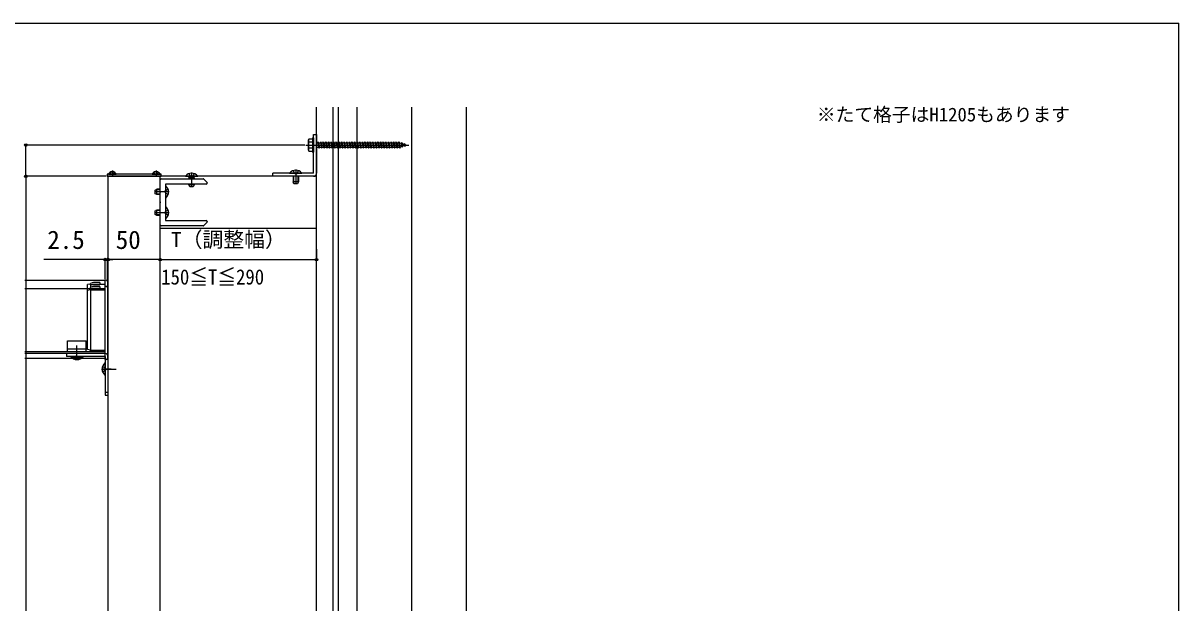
# Model space of a CAD drawing. Units: millimetres, scale not verified. Extents: x -1050 to 1050, y -1570 to 1562.
# Drawn here: x -59 to 1050, y 934 to 1490 of the extents above; entities that cross this region are included whole.
import ezdxf
from ezdxf.enums import TextEntityAlignment as Align

# ---------------------------------------------------------------- set-up
doc = ezdxf.new("R2010")
doc.units = ezdxf.units.MM
doc.header["$LTSCALE"] = 8
for name, color, linetype in [('0-1_USER1', 3, 'Continuous'), ('0-4_YKK_12', 2, 'Continuous'), ('0-5_YKK_13', 4, 'Continuous'), ('0-6_YKK_D', 6, 'Continuous'), ('0-7_YKK_ZWAK', 7, 'Continuous'), ('0-8_YSS_K', 3, 'Continuous')]:
    doc.layers.add(name, color=color, linetype=linetype)
doc.styles.add('ＭＳ ゴシック', font='')
doc.styles.get('ＭＳ ゴシック').set_extended_font_data('MS Gothic')

msp = doc.modelspace()

# ---------------------------------------------------------------- linework, layer by layer
at = {"layer": '0-4_YKK_12'}
for p, q in [((314, 448), (314, 1409.3)), ((22.5, 813), (22.5, 1343)), ((22.5, 1343), (72.5, 1343)), ((72.5, 813), (72.5, 1343)), ((222.5, 1343), (72.5, 1343)), ((72.5, 1293), (72.5, 1343)), ((222.5, 1293), (222.5, 1343)), ((222.5, 1293), (72.5, 1293)), ((19.5, 1243), (-57.5, 1243)), ((19.5, 1168), (19.5, 1243)), ((19.5, 1235), (-57.5, 1235)), ((19.5, 1174.5), (-57.5, 1174.5)), ((19.5, 1173), (-57.5, 1173)), ((19.5, 1168), (-57.5, 1168))]:
    msp.add_line(p, q, dxfattribs=at)
at = {"layer": '0-5_YKK_13'}
for p, q in [((214.6, 1378), (215.033, 1378.75)), ((214.6, 1368), (214.6, 1378)), ((218.6, 1378.75), (215.031, 1378.75)), ((218.6, 1375.887), (215.047, 1375.887)), ((218.6, 1380), (218.6, 1366)), ((218.6, 1380), (219.6, 1380)), ((218.6, 1378.75), (218.6, 1367.25)), ((219.6, 1383), (222.5, 1383)), ((219.6, 1345.9), (219.6, 1383)), ((219.6, 1380), (219.6, 1366)), ((222.5, 1383), (222.5, 1345.9)), ((224.1, 1376), (224.85, 1370)), ((226.1, 1375.25), (226.6, 1376)), ((226.6, 1376), (227.35, 1370)), ((226.6, 1376), (226.85, 1375.25)), ((229.1, 1376), (229.85, 1370)), ((231.6, 1376), (232.35, 1370)), ((234.1, 1376), (234.85, 1370)), ((236.6, 1376), (237.35, 1370)), ((239.1, 1376), (239.85, 1370)), ((241.6, 1376), (242.35, 1370)), ((244.1, 1376), (244.85, 1370)), ((246.6, 1376), (247.35, 1370)), ((249.1, 1376), (249.85, 1370)), ((251.6, 1376), (252.35, 1370)), ((254.1, 1376), (254.85, 1370)), ((256.6, 1376), (257.35, 1370)), ((259.1, 1376), (259.85, 1370)), ((261.6, 1376), (262.35, 1370)), ((264.1, 1376), (264.85, 1370)), ((266.6, 1376), (267.35, 1370)), ((269.1, 1376), (269.85, 1370)), ((271.6, 1376), (272.35, 1370)), ((274.1, 1376), (274.85, 1370)), ((276.6, 1376), (277.35, 1370)), ((279.1, 1376), (279.85, 1370)), ((281.6, 1376), (282.35, 1370)), ((284.1, 1376), (284.85, 1370)), ((286.6, 1376), (287.35, 1370)), ((289.1, 1376), (289.85, 1370)), ((291.6, 1376), (292.35, 1370)), ((294.1, 1376), (294.85, 1370)), ((296.6, 1376), (297.35, 1370)), ((299.1, 1376), (299.85, 1370)), ((301.6, 1376), (302.35, 1370)), ((212.1, 1373), (311.1, 1373)), ((214.6, 1368), (215.033, 1367.25)), ((215.031, 1367.25), (218.6, 1367.25)), ((218.6, 1370.113), (215.047, 1370.113)), ((218.6, 1366), (219.6, 1366)), ((222.5, 1375.25), (223.6, 1375.25)), ((224.6, 1370.75), (222.5, 1370.75)), ((224.35, 1375.25), (225.35, 1370.75)), ((224.35, 1375.25), (226.1, 1375.25)), ((227.1, 1370.75), (225.35, 1370.75)), ((226.1, 1375.25), (227.1, 1370.75)), ((226.85, 1375.25), (227.85, 1370.75)), ((226.85, 1375.25), (228.6, 1375.25)), ((227.1, 1370.75), (227.35, 1370)), ((227.35, 1370), (227.85, 1370.75)), ((229.6, 1370.75), (227.85, 1370.75)), ((229.35, 1375.25), (231.1, 1375.25)), ((229.35, 1375.25), (230.35, 1370.75)), ((232.1, 1370.75), (230.35, 1370.75)), ((231.85, 1375.25), (233.6, 1375.25)), ((231.85, 1375.25), (232.85, 1370.75)), ((234.6, 1370.75), (232.85, 1370.75)), ((234.35, 1375.25), (236.1, 1375.25)), ((234.35, 1375.25), (235.35, 1370.75)), ((237.1, 1370.75), (235.35, 1370.75)), ((236.85, 1375.25), (238.6, 1375.25)), ((236.85, 1375.25), (237.85, 1370.75)), ((239.6, 1370.75), (237.85, 1370.75)), ((239.35, 1375.25), (241.1, 1375.25)), ((239.35, 1375.25), (240.35, 1370.75)), ((242.1, 1370.75), (240.35, 1370.75)), ((241.85, 1375.25), (243.6, 1375.25)), ((241.85, 1375.25), (242.85, 1370.75)), ((244.6, 1370.75), (242.85, 1370.75)), ((244.35, 1375.25), (246.1, 1375.25)), ((244.35, 1375.25), (245.35, 1370.75)), ((247.1, 1370.75), (245.35, 1370.75)), ((246.85, 1375.25), (248.6, 1375.25)), ((246.85, 1375.25), (247.85, 1370.75)), ((249.6, 1370.75), (247.85, 1370.75)), ((249.35, 1375.25), (251.1, 1375.25)), ((249.35, 1375.25), (250.35, 1370.75)), ((252.1, 1370.75), (250.35, 1370.75)), ((251.85, 1375.25), (253.6, 1375.25)), ((251.85, 1375.25), (252.85, 1370.75)), ((254.6, 1370.75), (252.85, 1370.75)), ((254.35, 1375.25), (256.1, 1375.25)), ((254.35, 1375.25), (255.35, 1370.75)), ((257.1, 1370.75), (255.35, 1370.75)), ((256.85, 1375.25), (258.6, 1375.25)), ((256.85, 1375.25), (257.85, 1370.75)), ((259.6, 1370.75), (257.85, 1370.75)), ((259.35, 1375.25), (260.35, 1370.75)), ((262.1, 1370.75), (260.35, 1370.75)), ((261.85, 1375.25), (263.6, 1375.25)), ((261.85, 1375.25), (262.85, 1370.75)), ((264.6, 1370.75), (262.85, 1370.75)), ((264.35, 1375.25), (265.35, 1370.75)), ((267.1, 1370.75), (265.35, 1370.75)), ((266.85, 1375.25), (268.6, 1375.25)), ((266.85, 1375.25), (267.85, 1370.75)), ((269.6, 1370.75), (267.85, 1370.75)), ((269.35, 1375.25), (270.35, 1370.75)), ((272.1, 1370.75), (270.35, 1370.75)), ((271.85, 1375.25), (273.6, 1375.25)), ((271.85, 1375.25), (272.85, 1370.75)), ((274.6, 1370.75), (272.85, 1370.75)), ((274.35, 1375.25), (275.35, 1370.75)), ((277.1, 1370.75), (275.35, 1370.75)), ((276.85, 1375.25), (278.6, 1375.25)), ((276.85, 1375.25), (277.85, 1370.75)), ((279.6, 1370.75), (277.85, 1370.75)), ((279.35, 1375.25), (280.35, 1370.75)), ((282.1, 1370.75), (280.35, 1370.75)), ((281.85, 1375.25), (283.6, 1375.25)), ((281.85, 1375.25), (282.85, 1370.75)), ((284.6, 1370.75), (282.85, 1370.75)), ((284.35, 1375.25), (285.35, 1370.75)), ((287.1, 1370.75), (285.35, 1370.75)), ((286.85, 1375.25), (288.6, 1375.25)), ((286.85, 1375.25), (287.85, 1370.75)), ((289.6, 1370.75), (287.85, 1370.75)), ((289.35, 1375.25), (290.35, 1370.75)), ((292.1, 1370.75), (290.35, 1370.75)), ((291.85, 1375.25), (293.6, 1375.25)), ((291.85, 1375.25), (292.85, 1370.75)), ((294.6, 1370.75), (292.85, 1370.75)), ((294.35, 1375.25), (296.1, 1375.25)), ((294.35, 1375.25), (295.35, 1370.75)), ((297.1, 1370.75), (295.35, 1370.75)), ((296.85, 1375.25), (297.85, 1370.75)), ((296.85, 1375.25), (298.6, 1375.25)), ((299.6, 1370.75), (297.85, 1370.75)), ((299.35, 1375.25), (300.35, 1370.75)), ((299.35, 1375.25), (301.1, 1375.25)), ((302.066, 1370.75), (300.35, 1370.75)), ((301.85, 1375.25), (302.066, 1375.25)), ((301.85, 1375.25), (302.85, 1370.75)), ((302.066, 1375.25), (303.727, 1374.678)), ((302.098, 1370.761), (302.066, 1370.75)), ((304.42, 1371.561), (302.794, 1371.001)), ((304.186, 1375.313), (303.727, 1374.678)), ((303.727, 1374.678), (304.42, 1371.561)), ((304.186, 1375.313), (304.539, 1374.398)), ((304.186, 1375.313), (304.74, 1370.878)), ((304.74, 1370.878), (304.42, 1371.561)), ((304.539, 1374.398), (306.434, 1373.746)), ((304.539, 1374.398), (305.117, 1371.801)), ((304.74, 1370.878), (305.117, 1371.801)), ((306.742, 1372.36), (305.117, 1371.801)), ((306.798, 1374.414), (306.434, 1373.746)), ((306.434, 1373.746), (306.742, 1372.36)), ((307.137, 1371.703), (306.742, 1372.36)), ((306.798, 1374.414), (307.246, 1373.466)), ((306.798, 1374.414), (307.137, 1371.703)), ((307.137, 1371.703), (307.439, 1372.6)), ((307.246, 1373.466), (308.6, 1373)), ((307.246, 1373.466), (307.439, 1372.6)), ((308.6, 1373), (307.439, 1372.6)), ((21.5, 1343.5), (73.5, 1343.5)), ((21.5, 1343.5), (21.5, 1343)), ((21.5, 1343), (73.5, 1343)), ((22.904, 1345), (30.096, 1345)), ((24.45, 1346.966), (25.355, 1345.151)), ((26.5, 1344.542), (25.355, 1345.151)), ((26.075, 1347.478), (26.075, 1346.6)), ((26.5, 1348.5), (26.5, 1343)), ((26.5, 1344.542), (27.645, 1345.151)), ((28.55, 1346.966), (27.645, 1345.151)), ((64.904, 1345), (72.096, 1345)), ((66.45, 1346.966), (67.355, 1345.151)), ((68.5, 1344.542), (67.355, 1345.151)), ((68.075, 1347.478), (68.075, 1346.6)), ((68.5, 1348.5), (68.5, 1343)), ((68.5, 1344.542), (69.645, 1345.151)), ((70.55, 1346.966), (69.645, 1345.151)), ((73.5, 1343.5), (73.5, 1343)), ((96.6, 1343.248), (96.6, 1343)), ((108.4, 1343.248), (96.6, 1343.248)), ((96.6, 1343), (108.4, 1343)), ((100, 1345.583), (101.355, 1342.865)), ((100, 1341.6), (100.216, 1342.195)), ((100.433, 1341.6), (100.24, 1342.523)), ((102.5, 1342.256), (101.355, 1342.865)), ((102.5, 1346.5), (102.5, 1332.5)), ((102.5, 1342.256), (103.645, 1342.865)), ((105, 1345.583), (103.645, 1342.865)), ((104.567, 1341.6), (104.76, 1342.523)), ((105, 1341.6), (104.784, 1342.195)), ((108.4, 1343.248), (108.4, 1343)), ((180.5, 1343), (180.5, 1345.9)), ((219.6, 1345.9), (180.5, 1345.9)), ((219.6, 1343), (180.5, 1343)), ((196.6, 1346.148), (196.6, 1345.9)), ((208.4, 1346.148), (196.6, 1346.148)), ((196.6, 1345.9), (208.4, 1345.9)), ((200, 1348.483), (201.355, 1345.765)), ((200, 1343), (200, 1337.6)), ((200.433, 1343), (200.433, 1336.68)), ((202.5, 1345.156), (201.355, 1345.765)), ((202.5, 1349.4), (202.5, 1335.4)), ((202.5, 1345.156), (203.645, 1345.765)), ((205, 1348.483), (203.645, 1345.765)), ((204.567, 1343), (204.567, 1336.68)), ((205, 1343), (205, 1337.6)), ((208.4, 1346.148), (208.4, 1345.9)), ((77.5, 1333.9), (77.5, 1322.1)), ((77.748, 1333.9), (77.5, 1333.9)), ((77.748, 1322.1), (77.748, 1333.9)), ((105, 1341.6), (100, 1341.6)), ((100, 1341.6), (100, 1340.5)), ((100, 1335.5), (100, 1334.7)), ((105, 1334.7), (100, 1334.7)), ((100.8, 1333), (100, 1334.7)), ((100.433, 1341.6), (100.433, 1340.5)), ((100.433, 1335.5), (100.433, 1333.78)), ((104.2, 1333), (100.8, 1333)), ((105, 1334.7), (104.2, 1333)), ((104.567, 1341.6), (104.567, 1340.5)), ((104.567, 1335.5), (104.567, 1333.78)), ((105, 1341.6), (105, 1340.5)), ((105, 1335.5), (105, 1334.7)), ((114.293, 1340.207), (117.207, 1337.293)), ((117.5, 1336.586), (117.5, 1336.5)), ((205, 1337.6), (200, 1337.6)), ((200.8, 1335.9), (200, 1337.6)), ((204.2, 1335.9), (200.8, 1335.9)), ((205, 1337.6), (204.2, 1335.9)), ((81, 1328), (67, 1328)), ((67.5, 1329.7), (69.2, 1330.5)), ((67.5, 1326.3), (67.5, 1329.7)), ((69.2, 1325.5), (67.5, 1326.3)), ((72.5, 1330.067), (68.28, 1330.067)), ((72.5, 1325.933), (68.28, 1325.933)), ((72.5, 1330.5), (69.2, 1330.5)), ((69.2, 1325.5), (69.2, 1330.5)), ((72.5, 1325.5), (69.2, 1325.5)), ((76.756, 1328), (77.365, 1329.145)), ((76.756, 1328), (77.365, 1326.855)), ((80.083, 1330.5), (77.365, 1329.145)), ((80.083, 1325.5), (77.365, 1326.855)), ((77.748, 1322.1), (77.5, 1322.1)), ((67.5, 1309.7), (69.2, 1310.5)), ((67.5, 1306.3), (67.5, 1309.7)), ((72.5, 1310.067), (68.28, 1310.067)), ((72.5, 1310.5), (69.2, 1310.5)), ((69.2, 1305.5), (69.2, 1310.5)), ((76.756, 1308), (77.365, 1309.145)), ((80.083, 1310.5), (77.365, 1309.145)), ((77.5, 1313.9), (77.5, 1302.1)), ((77.748, 1313.9), (77.5, 1313.9)), ((77.748, 1302.1), (77.748, 1313.9)), ((81, 1308), (67, 1308)), ((69.2, 1305.5), (67.5, 1306.3)), ((72.5, 1305.933), (68.28, 1305.933)), ((72.5, 1305.5), (69.2, 1305.5)), ((76.756, 1308), (77.365, 1306.855)), ((80.083, 1305.5), (77.365, 1306.855)), ((77.748, 1302.1), (77.5, 1302.1)), ((117.207, 1298.707), (114.293, 1295.793)), ((117.5, 1299.5), (117.5, 1299.414)), ((21.061, 1243.104), (19.5, 1243.2)), ((19.5, 1243.196), (19.5, 1243.2)), ((21.061, 1243.101), (19.5, 1243.196)), ((19.5, 1237.181), (19.5, 1243.196)), ((21.061, 1243.101), (21.061, 1243.104)), ((5.5, 1239.574), (2.5, 1239.045)), ((7, 1240.604), (5.5, 1240.104)), ((5.5, 1238.904), (5.5, 1240.104)), ((14.5, 1238.904), (5.5, 1238.904)), ((5.5, 1238.904), (5.5, 1236.322)), ((7, 1236.822), (5.5, 1236.322)), ((5.5, 1235.122), (5.5, 1236.322)), ((5.5, 1235.122), (5.5, 1233.971)), ((14.5, 1235.122), (5.5, 1235.122)), ((5.5, 1233.971), (19.5, 1233.971)), ((7, 1240.604), (8.5, 1241.104)), ((14.5, 1240.604), (7, 1240.604)), ((14.5, 1241.104), (8.5, 1241.104)), ((14.5, 1237.322), (8.5, 1237.322)), ((14.5, 1241.104), (14.5, 1240.604)), ((14.5, 1240.604), (14.5, 1238.904)), ((14.5, 1239.574), (19.5, 1239.574)), ((14.5, 1237.322), (14.5, 1236.822)), ((14.5, 1236.822), (14.5, 1235.122)), ((21.061, 1237.086), (19.5, 1237.181)), ((19.5, 1234.7), (19.5, 1237.181)), ((19.5, 1168.198), (19.5, 1234.7)), ((22, 1242.106), (22, 1242.104)), ((22, 1242.104), (22, 1236.096)), ((22, 1236.096), (22, 1234.7)), ((22, 1234.7), (22, 1168.293)), ((-16.5, 1177.5), (1.5, 1177.5)), ((-7.5, 1166.6), (-7.5, 1180.6)), ((-7.5, 1167.1), (-7.5, 1176)), ((5.5, 1175.5), (5.5, 1176.2)), ((14.5, 1176.2), (14.5, 1175)), ((19.6, 1173), (-17.5, 1173)), ((-17.5, 1173), (-17.5, 1170.1)), ((19.6, 1170.1), (-17.5, 1170.1)), ((-1.6, 1170.1), (-13.4, 1170.1)), ((-13.4, 1169.852), (-13.4, 1170.1)), ((-13.4, 1169.852), (-1.6, 1169.852)), ((-10, 1167.517), (-8.645, 1170.235)), ((-7.5, 1170.844), (-8.645, 1170.235)), ((-7.5, 1170.844), (-6.355, 1170.235)), ((-5, 1167.517), (-6.355, 1170.235)), ((-1.6, 1169.852), (-1.6, 1170.1)), ((5.5, 1175.5), (7, 1175)), ((7, 1175), (14.5, 1175)), ((8.5, 1174.5), (7, 1175)), ((19.6, 1170.1), (19.6, 1133)), ((22.5, 1133), (22.5, 1170.1)), ((16.1, 1158), (30.1, 1158)), ((25.5, 1158), (16.6, 1158)), ((17.017, 1160.5), (19.735, 1159.145)), ((17.017, 1155.5), (19.735, 1156.855)), ((19.352, 1163.9), (19.6, 1163.9)), ((19.352, 1163.9), (19.352, 1152.1)), ((19.6, 1152.1), (19.6, 1163.9)), ((20.344, 1158), (19.735, 1159.145)), ((20.344, 1158), (19.735, 1156.855)), ((19.352, 1152.1), (19.6, 1152.1)), ((19.6, 1136), (22.5, 1136)), ((19.6, 1133), (22.5, 1133))]:
    msp.add_line(p, q, dxfattribs=at)
for points in [[(223.6, 1375.25), (224.1, 1376), (224.35, 1375.25)], [(228.6, 1375.25), (229.1, 1376), (229.35, 1375.25)], [(231.1, 1375.25), (231.6, 1376), (231.85, 1375.25)], [(233.6, 1375.25), (234.1, 1376), (234.35, 1375.25)], [(236.1, 1375.25), (236.6, 1376), (236.85, 1375.25)], [(238.6, 1375.25), (239.1, 1376), (239.35, 1375.25)], [(241.1, 1375.25), (241.6, 1376), (241.85, 1375.25)], [(243.6, 1375.25), (244.1, 1376), (244.35, 1375.25)], [(246.1, 1375.25), (246.6, 1376), (246.85, 1375.25)], [(248.6, 1375.25), (249.1, 1376), (249.35, 1375.25)], [(251.1, 1375.25), (251.6, 1376), (251.85, 1375.25)], [(253.6, 1375.25), (254.1, 1376), (254.35, 1375.25)], [(256.1, 1375.25), (256.6, 1376), (256.85, 1375.25)], [(258.6, 1375.25), (259.1, 1376), (259.35, 1375.25)], [(259.35, 1375.25), (261.1, 1375.25), (261.6, 1376), (261.85, 1375.25)], [(263.6, 1375.25), (264.1, 1376), (264.35, 1375.25)], [(264.35, 1375.25), (266.1, 1375.25), (266.6, 1376), (266.85, 1375.25)], [(268.6, 1375.25), (269.1, 1376), (269.35, 1375.25)], [(269.35, 1375.25), (271.1, 1375.25), (271.6, 1376), (271.85, 1375.25)], [(273.6, 1375.25), (274.1, 1376), (274.35, 1375.25)], [(274.35, 1375.25), (276.1, 1375.25), (276.6, 1376), (276.85, 1375.25)], [(278.6, 1375.25), (279.1, 1376), (279.35, 1375.25)], [(279.35, 1375.25), (281.1, 1375.25), (281.6, 1376), (281.85, 1375.25)], [(283.6, 1375.25), (284.1, 1376), (284.35, 1375.25)], [(284.35, 1375.25), (286.1, 1375.25), (286.6, 1376), (286.85, 1375.25)], [(288.6, 1375.25), (289.1, 1376), (289.35, 1375.25)], [(289.35, 1375.25), (291.1, 1375.25), (291.6, 1376), (291.85, 1375.25)], [(293.6, 1375.25), (294.1, 1376), (294.35, 1375.25)], [(296.1, 1375.25), (296.6, 1376), (296.85, 1375.25)], [(298.6, 1375.25), (299.1, 1376), (299.35, 1375.25)], [(301.1, 1375.25), (301.6, 1376), (301.85, 1375.25)], [(223.6, 1375.25), (224.6, 1370.75), (224.85, 1370), (225.35, 1370.75)], [(228.6, 1375.25), (229.6, 1370.75), (229.85, 1370), (230.35, 1370.75)], [(231.1, 1375.25), (232.1, 1370.75), (232.35, 1370), (232.85, 1370.75)], [(233.6, 1375.25), (234.6, 1370.75), (234.85, 1370), (235.35, 1370.75)], [(236.1, 1375.25), (237.1, 1370.75), (237.35, 1370), (237.85, 1370.75)], [(238.6, 1375.25), (239.6, 1370.75), (239.85, 1370), (240.35, 1370.75)], [(241.1, 1375.25), (242.1, 1370.75), (242.35, 1370), (242.85, 1370.75)], [(243.6, 1375.25), (244.6, 1370.75), (244.85, 1370), (245.35, 1370.75)], [(246.1, 1375.25), (247.1, 1370.75), (247.35, 1370), (247.85, 1370.75)], [(248.6, 1375.25), (249.6, 1370.75), (249.85, 1370), (250.35, 1370.75)], [(251.1, 1375.25), (252.1, 1370.75), (252.35, 1370), (252.85, 1370.75)], [(253.6, 1375.25), (254.6, 1370.75), (254.85, 1370), (255.35, 1370.75)], [(256.1, 1375.25), (257.1, 1370.75), (257.35, 1370), (257.85, 1370.75)], [(258.6, 1375.25), (259.6, 1370.75), (259.85, 1370), (260.35, 1370.75)], [(261.1, 1375.25), (262.1, 1370.75), (262.35, 1370), (262.85, 1370.75)], [(263.6, 1375.25), (264.6, 1370.75), (264.85, 1370), (265.35, 1370.75)], [(266.1, 1375.25), (267.1, 1370.75), (267.35, 1370), (267.85, 1370.75)], [(268.6, 1375.25), (269.6, 1370.75), (269.85, 1370), (270.35, 1370.75)], [(271.1, 1375.25), (272.1, 1370.75), (272.35, 1370), (272.85, 1370.75)], [(273.6, 1375.25), (274.6, 1370.75), (274.85, 1370), (275.35, 1370.75)], [(276.1, 1375.25), (277.1, 1370.75), (277.35, 1370), (277.85, 1370.75)], [(278.6, 1375.25), (279.6, 1370.75), (279.85, 1370), (280.35, 1370.75)], [(281.1, 1375.25), (282.1, 1370.75), (282.35, 1370), (282.85, 1370.75)], [(283.6, 1375.25), (284.6, 1370.75), (284.85, 1370), (285.35, 1370.75)], [(286.1, 1375.25), (287.1, 1370.75), (287.35, 1370), (287.85, 1370.75)], [(288.6, 1375.25), (289.6, 1370.75), (289.85, 1370), (290.35, 1370.75)], [(291.1, 1375.25), (292.1, 1370.75), (292.35, 1370), (292.85, 1370.75)], [(293.6, 1375.25), (294.6, 1370.75), (294.85, 1370), (295.35, 1370.75)], [(296.1, 1375.25), (297.1, 1370.75), (297.35, 1370), (297.85, 1370.75)], [(298.6, 1375.25), (299.6, 1370.75), (299.85, 1370), (300.35, 1370.75)], [(301.1, 1375.25), (302.1, 1370.75), (302.35, 1370), (302.85, 1370.75)], [(26.925, 1347.478), (26.925, 1346.6), (26.075, 1346.6)], [(68.925, 1347.478), (68.925, 1346.6), (68.075, 1346.6)], [(72.5, 1296.5), (72.5, 1307.542), (72.62, 1307.725), (72.62, 1308.275), (72.5, 1308.458), (72.5, 1317.542), (72.62, 1317.725), (72.62, 1318.275), (72.5, 1318.458), (72.5, 1327.542), (72.62, 1327.725), (72.62, 1328.275), (72.5, 1328.458), (72.5, 1339.5)], [(73.5, 1340.5), (102.042, 1340.5), (102.225, 1340.38), (102.775, 1340.38), (102.958, 1340.5), (113.586, 1340.5)], [(116.5, 1335.5), (77.5, 1335.5), (77.5, 1328.458), (77.38, 1328.275), (77.38, 1327.725), (77.5, 1327.542), (77.5, 1318.458), (77.38, 1318.275), (77.38, 1317.725), (77.5, 1317.542), (77.5, 1308.458), (77.38, 1308.275), (77.38, 1307.725), (77.5, 1307.542), (77.5, 1300.5), (116.5, 1300.5)], [(113.586, 1295.5), (102.958, 1295.5), (102.775, 1295.62), (102.225, 1295.62), (102.042, 1295.5), (73.5, 1295.5)], [(5.5, 1233.971), (2.5, 1233.528), (2.5, 1239.045)], [(5.5, 1176.2), (2.5, 1176.7), (2.5, 1233.528)], [(5.5, 1233.971), (5.5, 1176.2), (19.5, 1176.2)], [(14.5, 1236.822), (7, 1236.822), (8.5, 1237.322)], [(-16.5, 1175), (1.5, 1175), (1.5, 1185.2)], [(-16.5, 1175), (-16.5, 1185.2), (1.5, 1185.2)], [(14.5, 1175), (14.5, 1174.5), (8.5, 1174.5)], [(21.061, 1167.295), (19.5, 1167.2), (19.5, 1168.198)]]:
    msp.add_lwpolyline(points, dxfattribs=at)
msp.add_lwpolyline([(21.5, 1343.5), (73.5, 1343.5), (73.5, 1345), (21.5, 1345)], close=True, dxfattribs=at)
for centre, radius, start, end in [((217.156, 1377.33), 2.556, 146.25178, 214.38425), ((224.153, 1373), 9.553, 162.41205, 197.58795), ((217.156, 1368.67), 2.556, 145.61575, 213.74822), ((22.904, 1345.154), 0.154, 152.71904, 270), ((26.5, 1343.3), 4.2, 95.80773, 152.71904), ((26.5, 1343.3), 4.2, 27.28096, 84.19227), ((30.096, 1345.154), 0.154, 270, 27.28096), ((64.904, 1345.154), 0.154, 152.71904, 270), ((68.5, 1343.3), 4.2, 95.80773, 152.71904), ((68.5, 1343.3), 4.2, 27.28096, 84.19227), ((72.096, 1345.154), 0.154, 270, 27.28096), ((102.5, 1338.3), 7.7, 39.98312, 140.01688), ((99.652, 1342.4), 0.6, 340.03043, 90), ((105.348, 1342.4), 0.6, 90, 199.96957), ((202.5, 1341.2), 7.7, 39.98312, 140.01688), ((219.6, 1345.9), 2.9, 270, 0), ((73.5, 1339.5), 1, 90.00001, 179.99999), ((72.8, 1328), 7.7, 309.98312, 50.01688), ((113.586, 1339.5), 1, 45.00003, 90.00002), ((116.5, 1336.5), 1, 270.00001, 359.99999), ((116.5, 1336.586), 1, 359.99998, 44.99997), ((72.8, 1308), 7.7, 309.98312, 50.01688), ((116.5, 1299.5), 1, 0.00001, 89.99999), ((116.5, 1299.414), 1, 315.00003, 0.00002), ((73.5, 1296.5), 1, 180.00001, 269.99999), ((113.586, 1296.5), 1, 269.99998, 314.99997), ((21, 1242.106), 1, 0, 86.5), ((21.001, 1242.103), 0.999, 0.03639, 86.54264), ((21.004, 1236.092), 0.996, 0.19606, 86.72839), ((-7.5, 1174.8), 7.7, 219.98312, 320.01688), ((19.6, 1170.1), 2.9, 0, 90), ((21, 1168.293), 1, 273.5, 0), ((24.3, 1158), 7.7, 129.98312, 230.01688)]:
    msp.add_arc(centre, radius, start, end, dxfattribs=at)
at = {"layer": '0-6_YKK_D'}
for p, q in [((211.1, 1373), (-57.5, 1373)), ((-56.5, 1343), (-56.5, 1373)), ((20.5, 1343), (-57.5, 1343)), ((-56.5, 1343), (-56.5, 813)), ((222.5, 1273.15), (222.5, 1262)), ((19.5, 1263), (-39.155, 1263)), ((19.5, 1244.2), (19.5, 1264)), ((22, 1263), (19.5, 1263)), ((22, 1243.104), (22, 1264)), ((22, 1263), (27.1, 1263)), ((22.5, 1253), (22.5, 1264)), ((72.5, 1263), (22.5, 1263)), ((72.5, 1253), (72.5, 1264)), ((72.5, 1263.5), (72.5, 1262)), ((72.5, 1263), (222.5, 1263))]:
    msp.add_line(p, q, dxfattribs=at)
for centre in [(-56.5, 1373), (-56.5, 1343), (-56.5, 1343), (19.5, 1263), (22, 1263), (22.5, 1263), (72.5, 1263), (72.5, 1263), (222.5, 1263)]:
    msp.add_circle(centre, 1.275, dxfattribs=at)
at = {"layer": '0-7_YKK_ZWAK'}
msp.add_line((-1050, 1490), (1050, 1490), dxfattribs=at)
msp.add_lwpolyline([(-1050, -1570), (1050, -1570), (1050, 1490)], dxfattribs=at)
at = {"layer": '0-8_YSS_K'}
for p, q in [((222.5, 448), (222.5, 1409.3)), ((238.5, 448), (238.5, 1409.3)), ((243.5, 448), (243.5, 1409.3)), ((261.5, 448), (261.5, 1409.3)), ((366.5, 448), (366.5, 1409.3))]:
    msp.add_line(p, q, dxfattribs=at)

# ---------------------------------------------------------------- texts
at = {"layer": '0-1_USER1', "style": 'ＭＳ ゴシック'}
msp.add_text('※たて格子はH1205もあります', height=13.2, dxfattribs=at).set_placement((702.545, 1391.727), align=Align.BOTTOM_LEFT)
at = {"layer": '0-6_YKK_D', "style": 'ＭＳ ゴシック'}
for s, height, p in [('2.5', 17.6, (-35.927, 1268)), ('50', 17.6, (29.773, 1268)), ('T（調整幅）', 14.66, (83.011, 1270.614))]:
    msp.add_text(s, height=height, dxfattribs=at).set_placement(p, align=Align.BOTTOM_LEFT)
at = {"layer": '0-6_YKK_D', "style": 'ＭＳ ゴシック', "width": 0.9}
msp.add_text('150≦T≦290', height=14.66, dxfattribs=at).set_placement((73.403, 1234.705), align=Align.BOTTOM_LEFT)

doc.saveas('drawing.dxf')
